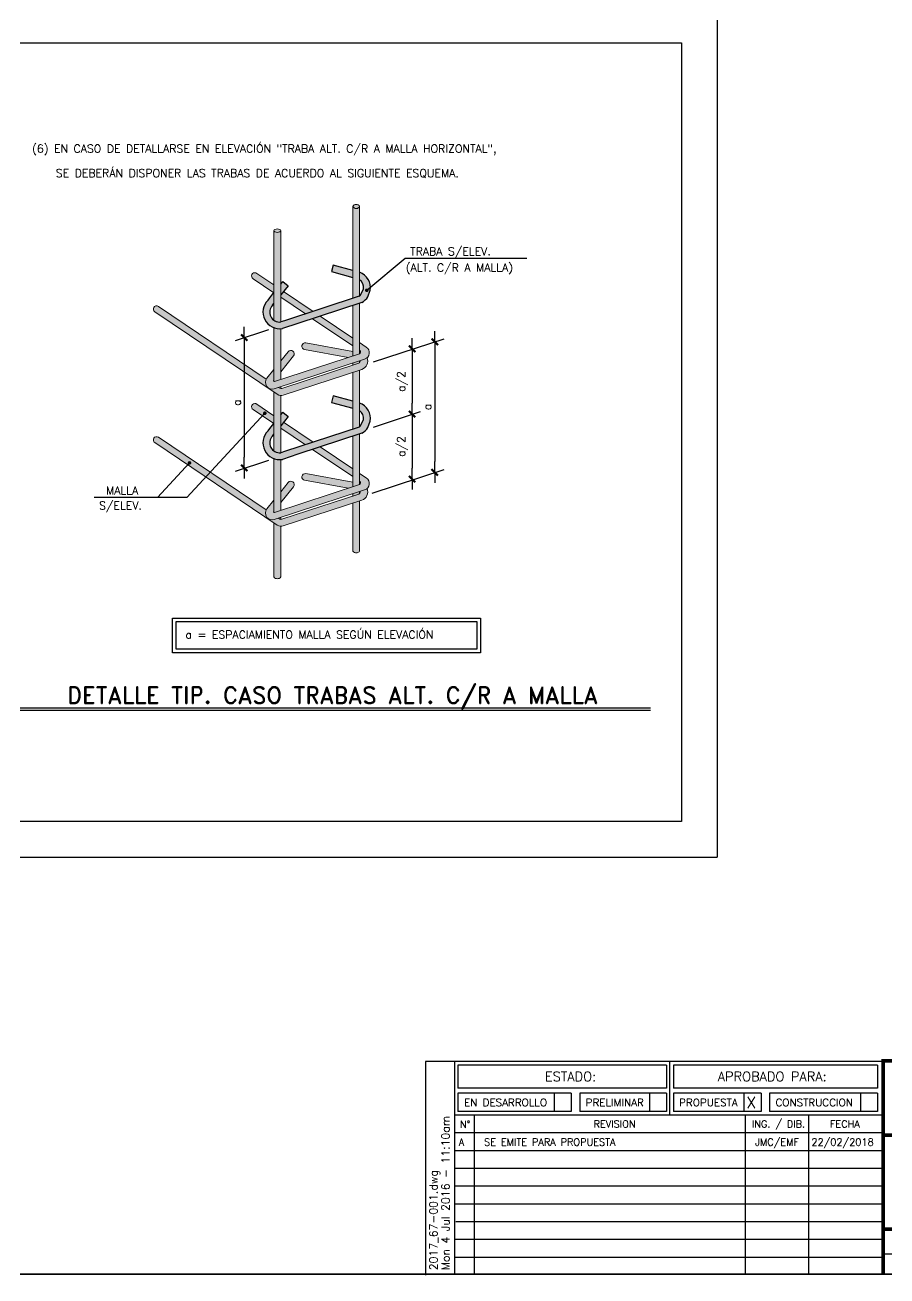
# Model space of a CAD drawing. Extents: x -11621 to 12069, y -2075 to 16129.
# Drawn here: x 3683 to 4895, y 66 to 1824 of the extents above; entities that cross this region are included whole.
import ezdxf
from ezdxf.enums import TextEntityAlignment as Align

# ---------------------------------------------------------------- set-up
doc = ezdxf.new("R2010")
doc.units = 0
doc.header["$LTSCALE"] = 30
doc.header["$MEASUREMENT"] = 0
doc.layers.get('0').update_dxf_attribs({"linetype": 'CONTINUOUS'})
for name, color, linetype in [('CONTORNOS', 3, 'CONTINUOUS'), ('FORMATO', 7, 'CONTINUOUS'), ('RLA-CORTES', 5, 'CONTINUOUS'), ('RLA-FORMATO', 7, 'CONTINUOUS'), ('RLA-TEXTOS-FE', 9, 'CONTINUOUS')]:
    doc.layers.add(name, color=color, linetype=linetype)
doc.layers.add('Structural Rebar', color=7, linetype='CONTINUOUS', lineweight=15)
doc.styles.add('ROMAND', font='romand', dxfattribs={"height": 31.5})
doc.styles.add('ROMANS', font='romans.shx', dxfattribs={"height": 11.25})
doc.dimstyles.new('ING50', dxfattribs={"dimscale": 50, "dimtxt": 0.27, "dimasz": 0.3, "dimexe": 0.3, "dimexo": 1, "dimgap": 0.1, "dimtad": 1, "dimdec": 1, "dimzin": 12, "dimdsep": 46, "dimtxsty": 'ROMANS', "dimblk1": 'TICK1', "dimblk2": 'TICK1', "dimsah": 1, "dimcen": 0.09, "dimse1": 1, "dimse2": 1, "dimclrd": 2, "dimclre": 1, "dimclrt": 3, "dimadec": 0, "dimazin": 0, "dimtfac": 1, "dimtdec": 1, "dimtix": 1, "dimtmove": 2, "dimatfit": 3, "dimldrblk": 'TICK1', "dimfxl": 1, "dimtolj": 1, "dimtzin": 12, "dimarcsym": 0})

# ---------------------------------------------------------------- blocks, each defined once
blk = doc.blocks.new('viñeta-rl')
at = {"layer": 'RLA-FORMATO', "color": 2, "linetype": 'Continuous'}
for p, q in [((-797.5, 298.8), (-1441, 298.8)), ((-1441, 298.8), (-1441, -1.2)), ((-1400, 298.8), (-1400, 0)), ((-1395.5, 293.8), (-1395.5, 261.3)), ((-1101.9, 293.8), (-1395.5, 293.8)), ((-1101.9, 293.8), (-1101.9, 261.3)), ((-805.2, 293.8), (-1092.3, 293.8)), ((-1092.3, 293.8), (-1092.3, 261.3)), ((-805.2, 293.8), (-805.2, 261.3)), ((-1101.9, 261.3), (-1395.5, 261.3)), ((-1395.5, 254.6), (-1395.5, 228.6)), ((-1235.8, 254.6), (-1395.5, 254.6)), ((-1223.8, 254.6), (-1223.8, 228.6)), ((-1101.9, 254.6), (-1223.8, 254.6)), ((-805.2, 261.3), (-1092.3, 261.3)), ((-969, 254.6), (-1092.3, 254.6)), ((-805.2, 254.6), (-957, 254.6)), ((-1235.8, 228.6), (-1395.5, 228.6)), ((-1101.9, 228.6), (-1223.8, 228.6)), ((-969, 228.6), (-1092.3, 228.6)), ((-805.2, 228.6), (-957, 228.6)), ((-797.5, 223.6), (-1400, 223.6)), ((-1372.5, 223.6), (-1372.5, 0)), ((-991.5, 223.6), (-991.5, 0)), ((-902.5, 223.6), (-902.5, 0)), ((-797.5, 198.6), (-1400, 198.6)), ((-797.5, 173.6), (-1400, 173.6)), ((-797.5, 148.6), (-1400, 148.6)), ((-797.5, 123.6), (-1400, 123.6)), ((-797.5, 98.6), (-1400, 98.6)), ((-795.7, 73.6), (-1398.2, 73.6)), ((-797.5, 48.6), (-1400, 48.6)), ((-797.5, 23.6), (-1400, 23.6)), ((-797.5, 28.8), (-300, 28.8))]:
    blk.add_line(p, q, dxfattribs=at)
at = {"layer": 'RLA-FORMATO', "color": 3}
blk.add_line((-1097.1, 223.6), (-1097.1, 298.8), dxfattribs=at)
at = {"layer": 'RLA-FORMATO', "color": 2}
for p, q in [((-1260, 254.6), (-1260, 228.6)), ((-1235.8, 254.6), (-1235.8, 228.6)), ((-1126.1, 254.6), (-1126.1, 228.6)), ((-1101.9, 254.6), (-1101.9, 228.6)), ((-1092.3, 254.6), (-1092.3, 228.6)), ((-993.2, 254.6), (-993.2, 228.6)), ((-969, 254.6), (-969, 228.6)), ((-957, 254.6), (-957, 228.6)), ((-829.4, 254.6), (-829.4, 228.6)), ((-805.2, 254.6), (-805.2, 228.6))]:
    blk.add_line(p, q, dxfattribs=at)
at = {"layer": 'RLA-FORMATO', "color": 5, "const_width": 5}
for points in [[(0, 300), (-797.5, 300), (-797.5, 0)], [(0, 195.3), (-797.5, 195.3)], [(0, 63.3), (-797.5, 63.3)]]:
    blk.add_lwpolyline(points, dxfattribs=at)
at = {"layer": 'RLA-FORMATO', "color": 5, "style": 'ROMAND'}
for s, height, p in [('ESTADO:', 13.33, (-1236.9, 277.9)), ('APROBADO PARA:', 13.333, (-953.4, 277.9))]:
    blk.add_text(s, height=height, dxfattribs=at).set_placement(p, align=Align.MIDDLE)
at = {"layer": 'RLA-FORMATO', "color": 4, "style": 'ROMAND'}
for s, height, p in [('EN DESARROLLO', 10.667, (-1328.2, 241.3)), ('PRELIMINAR', 10.67, (-1174.7, 241.3)), ('PROPUESTA', 10.67, (-1043.1, 241.3)), ('CONSTRUCCION', 10.667, (-894.3, 241.3))]:
    blk.add_text(s, height=height, dxfattribs=at).set_placement(p, align=Align.MIDDLE)
at = {"layer": 'RLA-FORMATO', "color": 3, "linetype": 'Continuous', "style": 'ROMAND'}
blk.add_text('N%%D', height=10, dxfattribs=at).set_placement((-1385, 202.6), align=Align.BOTTOM_CENTER)
for s, p in [('REVISION', (-1175, 211.1)), ('ING.', (-969, 211.1)), ('/', (-944, 211.1)), ('DIB.', (-920, 211.1)), ('FECHA', (-851.2, 211.1))]:
    blk.add_text(s, height=10, dxfattribs=at).set_placement(p, align=Align.MIDDLE)
at = {"layer": 'RLA-FORMATO', "color": 4, "style": 'ROMAND'}
for tag, p in [('DESAR', (-1255.8, 233.3)), ('PRELIM', (-1123.1, 233.3)), ('PROP', (-989.6, 233.3)), ('CONST', (-823.7, 233.3))]:
    blk.add_attdef(tag, p, '', height=16, dxfattribs=at)
at = {"layer": 'RLA-FORMATO', "color": 2, "style": 'ROMANS'}
for tag, p, height in [('REVNO1', (-1394.1, 180.6), 10), ('DETNO1', (-1358.4, 180.6), 10), ('FECHA1', (-880.5, 180.6), 10), ('REVNO2', (-1394.1, 155.6), 10), ('DETNO2', (-1358.4, 155.6), 10), ('FECHA2', (-880.5, 155.6), 10), ('REVNO3', (-1394.1, 130.6), 10), ('DETNO3', (-1358.4, 130.6), 10), ('FECHA3', (-880.5, 130.6), 10), ('REVNO4', (-1394.1, 105.6), 10), ('DETNO4', (-1358.4, 105.6), 10), ('FECHA4', (-880.5, 105.6), 10), ('REVNO5', (-1394.1, 80.6), 11.2), ('DETNO5', (-1358.4, 80.6), 10), ('FECHA5', (-880.5, 80.6), 10), ('REVNO6', (-1392.3, 55.6), 10), ('DETNO6', (-1356.6, 55.6), 10), ('FECHA6', (-878.7, 55.6), 10), ('REVNO7', (-1394.1, 30.6), 10), ('DETNO7', (-1358.4, 30.6), 10), ('FECHA7', (-880.5, 30.6), 10), ('INGENIERO', (-741.1, 33.4), 10), ('DIBUJANTE', (-571.6, 33.4), 10), ('REVNO8', (-1394.1, 8.6), 10), ('DETNO8', (-1358.4, 8.6), 10), ('FECHA8', (-880.5, 8.6), 10), ('PROYECTISTA', (-740.9, 4.8), 10), ('INGENIERO', (-568.6, 4.6), 10)]:
    blk.add_attdef(tag, p, '', height=height, dxfattribs=at)
for tag, p in [('PERSNO1', (-946.6, 180.6)), ('PERSNO2', (-946.6, 155.6)), ('PERSNO3', (-946.6, 130.6)), ('PERSNO4', (-946.6, 105.6)), ('PERSNO5', (-946.6, 80.6)), ('PERSNO6', (-946.6, 55.6)), ('PERSNO7', (-946.6, 30.6)), ('PERSNO8', (-946.6, 8.6))]:
    blk.add_attdef(tag, text='', height=10, dxfattribs=at).set_placement(p, align=Align.CENTER)
at = {"layer": 'RLA-FORMATO', "color": 5, "style": 'ROMAND'}
blk.add_attdef('PROYECTO', text='', height=16.9, dxfattribs=at).set_placement((-289.2, 165), align=Align.MIDDLE)
for tag, p in [('TITULO1', (-568, 108.2)), ('TITULO2', (-568, 74.2))]:
    blk.add_attdef(tag, p, '', height=20, dxfattribs=at)
at = {"layer": 'RLA-FORMATO', "color": 2, "style": 'ROMANS'}
for tag, p in [('NOMARCH', (-1424, 5.5)), ('FECHA', (-1406.9, 5.5))]:
    blk.add_attdef(tag, p, '', height=11.2, rotation=90, dxfattribs=at)
at = {"layer": 'RLA-FORMATO', "color": 5, "style": 'ROMAND', "width": 0.967839}
blk.add_attdef('NUMERO', text='', height=24, dxfattribs=at).set_placement((-290.3, 13.3), (-62.4, 13.3), align=Align.FIT)
at = {"layer": 'RLA-FORMATO', "color": 5, "style": 'ROMAND', "flags": 12}
blk.add_attdef('REVISION', text='', height=24, dxfattribs=at).set_placement((-24.5, 25.3), align=Align.MIDDLE)
blk = doc.blocks.new('TICK1')
at = {"color": 2}
for points in [[(0, 0), (-1, 0)], [(0, 0), (1, 0)]]:
    blk.add_lwpolyline(points, dxfattribs=at)
at = {"color": 2, "const_width": 0.2}
blk.add_lwpolyline([(-0.3, -0.3), (0.3, 0.3)], dxfattribs=at)
blk = doc.blocks.new('*D31')
at = {"color": 2, "lineweight": -2, "transparency": 16777216}
blk.add_line((4259.1, 1363.5), (4259.1, 1210.2), dxfattribs=at)
at = {"color": 2, "lineweight": -2, "transparency": 16777216, "xscale": 15, "yscale": 15, "zscale": 15}
for p, rotation in [((4259.1, 1378.5), 90), ((4259.1, 1195.2), 270)]:
    blk.add_blockref('TICK1', p, dxfattribs=dict(at, rotation=rotation))
at = {"color": 3, "transparency": 16777216, "insert": (4248.5, 1286.9), "char_height": 11.25, "attachment_point": 5, "rotation": 90, "style": 'ROMANS'}
blk.add_mtext('\\A1;a', dxfattribs=at)
blk = doc.blocks.new('*D32')
at = {"color": 2, "lineweight": -2, "transparency": 16777216}
blk.add_line((3991.3, 1369.6), (3991.3, 1216.3), dxfattribs=at)
at = {"color": 2, "lineweight": -2, "transparency": 16777216, "xscale": 15, "yscale": 15, "zscale": 15}
for p, rotation in [((3991.3, 1384.6), 90), ((3991.3, 1201.3), 270)]:
    blk.add_blockref('TICK1', p, dxfattribs=dict(at, rotation=rotation))
at = {"color": 3, "transparency": 16777216, "insert": (3980.7, 1293), "char_height": 11.25, "attachment_point": 5, "rotation": 90, "style": 'ROMANS'}
blk.add_mtext('\\A1;a', dxfattribs=at)
blk = doc.blocks.new('*D33')
at = {"color": 2, "lineweight": -2, "transparency": 16777216}
blk.add_line((4227.3, 1353.6), (4227.3, 1292.2), dxfattribs=at)
at = {"color": 2, "lineweight": -2, "transparency": 16777216, "xscale": 15, "yscale": 15, "zscale": 15}
for p, rotation in [((4227.3, 1368.6), 90), ((4227.3, 1277.2), 270)]:
    blk.add_blockref('TICK1', p, dxfattribs=dict(at, rotation=rotation))
at = {"color": 3, "transparency": 16777216, "insert": (4213.7, 1322.9), "char_height": 11.25, "attachment_point": 5, "rotation": 90, "style": 'ROMANS'}
blk.add_mtext('\\A1;a/2', dxfattribs=at)
blk = doc.blocks.new('*D34')
at = {"color": 2, "lineweight": -2, "transparency": 16777216}
blk.add_line((4227.3, 1262.2), (4227.3, 1200.8), dxfattribs=at)
at = {"color": 2, "lineweight": -2, "transparency": 16777216, "xscale": 15, "yscale": 15, "zscale": 15}
for p, rotation in [((4227.3, 1277.2), 90), ((4227.3, 1185.8), 270)]:
    blk.add_blockref('TICK1', p, dxfattribs=dict(at, rotation=rotation))
at = {"color": 3, "transparency": 16777216, "insert": (4213.7, 1231.5), "char_height": 11.25, "attachment_point": 5, "rotation": 90, "style": 'ROMANS'}
blk.add_mtext('\\A1;a/2', dxfattribs=at)

msp = doc.modelspace()

# ---------------------------------------------------------------- hatches: boundary and pattern name
at = {"true_color": 0x8a8a8a}
h = msp.add_hatch(color=252, dxfattribs=at)
h.paths.add_polyline_path([(4153.57, 1568.95, -0.6520193), (4144.07, 1568.95), (4144.07, 1439.76), (4152.66, 1442.58, 0.0197827), (4153.57, 1443.2)])
h.paths.add_polyline_path([(4153.57, 1432.88), (4144.07, 1429.76), (4144.07, 1378.31), (4144.07, 1364.23), (4144.07, 1358.82), (4153.27, 1361.84, 0.0318277), (4153.57, 1361.96)])
h.paths.add_polyline_path([(4153.57, 1349.31), (4153.57, 1351.94), (4144.07, 1348.82), (4144.07, 1345.79), (4152.3, 1348.5, 0.1275064)])
h.paths.add_polyline_path([(4153.57, 1338.91), (4144.07, 1335.8), (4144.07, 1255.93), (4152.66, 1258.74, 0.0197827), (4153.57, 1259.37)])
h.paths.add_polyline_path([(4153.57, 1249.05), (4144.07, 1245.93), (4144.07, 1194.48), (4144.07, 1180.4), (4144.07, 1174.99), (4153.27, 1178.01, 0.0318277), (4153.57, 1178.13)])
h.paths.add_polyline_path([(4152.3, 1164.66, 0.1275064), (4153.57, 1165.48), (4153.57, 1168.11), (4144.07, 1164.99), (4144.07, 1161.96)])
edge = h.paths.add_edge_path()
edge.add_line((4153.57, 1155.08), (4144.07, 1151.96))
edge.add_line((4144.07, 1151.96), (4144.07, 1084.53))
edge.add_ellipse((4148.82, 1084.53), major_axis=(-4.75, 0), ratio=0.5243915, start_angle=0, end_angle=180)
edge.add_line((4153.57, 1084.53), (4153.57, 1155.08))
h = msp.add_hatch(color=252, dxfattribs=at)
edge = h.paths.add_edge_path()
edge.add_ellipse((4037.85, 1534.86), major_axis=(-4.75, 0), ratio=0.5243915, start_angle=0, end_angle=180, ccw=False)
edge.add_line((4033.1, 1534.42), (4033.1, 1408.94))
edge.add_arc((4041.12, 1420.42), 14, 235.03975, 276.05444)
edge.add_line((4042.6, 1406.49), (4042.6, 1534.42))
h.paths.add_polyline_path([(4042.6, 1396.96, -0.1031813), (4033.1, 1398.33), (4033.1, 1322.68, 0.1855667), (4033.82, 1322.64), (4042.6, 1325.53)])
h.paths.add_polyline_path([(4042.6, 1315.53), (4039.57, 1314.54), (4041.38, 1313.32, 0.1101966), (4042.6, 1312.84)])
h.paths.add_polyline_path([(4042.6, 1303.18, -0.1353322), (4037.81, 1304.79), (4033.1, 1307.96), (4033.1, 1225.11, 0.1808956), (4042.6, 1222.66)])
h.paths.add_polyline_path([(4042.6, 1131.7), (4039.57, 1130.7), (4041.38, 1129.49, 0.1101966), (4042.6, 1129.01)])
edge = h.paths.add_edge_path()
edge.add_arc((4043.11, 1128.84), 9.5, 236.06159, 266.89016, ccw=False)
edge.add_line((4037.81, 1120.95), (4033.1, 1124.13))
edge.add_line((4033.1, 1124.13), (4033.1, 1048.12))
edge.add_ellipse((4037.85, 1048.12), major_axis=(-4.75, 0), ratio=0.5243915, start_angle=0, end_angle=180)
edge.add_line((4042.6, 1048.12), (4042.6, 1119.35))
h.paths.add_polyline_path([(4042.6, 1213.13, -0.1031813), (4033.1, 1214.49), (4033.1, 1138.85, 0.1855667), (4033.82, 1138.81), (4042.6, 1141.69)])
at = {"true_color": 0xc9c9c9}
h = msp.add_hatch(color=9, dxfattribs=at)
h.paths.add_polyline_path([(4060.5, 1358.8, 0.417333), (4059.74, 1365.44, 0.417333), (4053.09, 1364.75), (4042.6, 1351.68), (4042.6, 1336.51)], flags=17)
h.paths.add_polyline_path([(4032.72, 1324.22), (4033.1, 1324.69), (4033.1, 1339.86), (4023.21, 1327.54, 0.7463189), (4033.58, 1312.57), (4160.58, 1354.24, 0.6242348), (4162.92, 1371.15), (4153.57, 1377.44), (4153.57, 1366.51), (4153.89, 1366.29, -0.6242348), (4153.27, 1361.84), (4033.82, 1322.64, -0.7463189)])
h.paths.add_polyline_path([(4144.07, 1383.84), (4098.19, 1414.71), (4087.27, 1411.12), (4144.07, 1372.9), (4144.07, 1378.31)])
h.paths.add_polyline_path([(4046.59, 1449.44), (4042.6, 1444.43), (4042.6, 1441.19), (4077.28, 1417.84), (4088.21, 1421.43)])
h.paths.add_polyline_path([(4033.1, 1458.51), (4007.78, 1475.55, 0.8985745), (4003.93, 1467.21), (4033.01, 1447.64), (4033.1, 1447.75)])
h = msp.add_hatch(color=9, dxfattribs=at)
h.paths.add_polyline_path([(4060.5, 1174.97, 0.417333), (4059.74, 1181.61, 0.417333), (4053.09, 1180.92), (4042.6, 1167.85), (4042.6, 1152.68)], flags=17)
h.paths.add_polyline_path([(4032.72, 1140.39), (4033.1, 1140.86), (4033.1, 1156.03), (4023.21, 1143.71, 0.7463189), (4033.58, 1128.74), (4160.58, 1170.41, 0.6242348), (4162.92, 1187.32), (4153.57, 1193.61), (4153.57, 1182.68), (4153.89, 1182.46, -0.6242348), (4153.27, 1178.01), (4033.82, 1138.81, -0.7463189)])
h.paths.add_polyline_path([(4144.07, 1200), (4098.19, 1230.88), (4087.27, 1227.29), (4144.07, 1189.07), (4144.07, 1194.48)])
h.paths.add_polyline_path([(4046.59, 1265.6), (4042.6, 1260.6), (4042.6, 1257.35), (4077.28, 1234.01), (4088.21, 1237.6)])
h.paths.add_polyline_path([(4033.1, 1274.68), (4007.78, 1291.72, 0.8985745), (4003.93, 1283.38), (4033.01, 1263.81), (4033.1, 1263.92)])
at = {"layer": 'CONTORNOS'}
h = msp.add_hatch(color=251, dxfattribs=at)
edge = h.paths.add_edge_path()
edge.add_ellipse((4037.85, 1534.86), major_axis=(-4.75, 0), ratio=0.5243915, start_angle=180, end_angle=360)
edge.add_ellipse((4037.85, 1534.86), major_axis=(-4.75, 0), ratio=0.5243915, start_angle=0, end_angle=180)
h.paths.add_polyline_path([(4153.57, 1568.95, 0.6047615), (4144.07, 1568.95, 0.6520193)])
h = msp.add_hatch(color=251, dxfattribs=at)
h.paths.add_polyline_path([(4052.95, 1457.43), (4045.52, 1463.35), (4042.6, 1459.67), (4042.6, 1444.43)], flags=17)
h.paths.add_polyline_path([(4030.91, 1430), (4033.1, 1432.67), (4033.1, 1447.58), (4033.01, 1447.64), (4027.42, 1440.63), (4024.76, 1437.28, 0.734034), (4044.9, 1397.22), (4066.64, 1404.35), (4156.57, 1433.86, 0.1284021), (4165.19, 1442.04), (4168.48, 1451.06, 0.3515686), (4153.57, 1476.41), (4153.57, 1465.68, -0.2645587), (4159.15, 1453.01), (4154.79, 1444.22, -0.0481882), (4152.66, 1442.58), (4048.04, 1408.25), (4042.6, 1406.46), (4042.6, 1406.49, -0.6951836)])
h.paths.add_polyline_path([(4144.07, 1478.9), (4116.24, 1486.42), (4113.76, 1477.25), (4144.07, 1469.06)])
at = {"layer": 'CONTORNOS', "true_color": 0x8a8a8a}
h = msp.add_hatch(color=252, dxfattribs=at)
h.paths.add_polyline_path([(3870.61, 1428.24, 0.4010731), (3864.14, 1427.13, 0.4010731), (3865.54, 1420.71), (4037.81, 1304.79, 0.2313491), (4046.08, 1303.64), (4156.64, 1339.92, 0.4424164), (4163.89, 1356.13, -0.1013011), (4160.58, 1354.24), (4154.25, 1352.17, -0.4023479), (4152.3, 1348.5), (4043.99, 1312.96, -0.2313491), (4041.38, 1313.32), (4039.57, 1314.54), (4033.58, 1312.57, -0.6805266), (4022.29, 1326.17)])
h.paths.add_polyline_path([(4154.77, 1363.18), (4153.57, 1363.39), (4153.57, 1361.96, 0.1761134)], flags=17)
h.paths.add_polyline_path([(4144.07, 1365.12), (4077.87, 1377.13, 0.4142136), (4072.35, 1373.3, 0.4142136), (4076.17, 1367.78), (4137.48, 1356.66), (4144.07, 1358.82)], flags=17)
at = {"layer": 'CONTORNOS'}
h = msp.add_hatch(color=251, dxfattribs=at)
h.paths.add_polyline_path([(4052.95, 1273.59), (4045.52, 1279.51), (4042.6, 1275.84), (4042.6, 1260.6)], flags=17)
h.paths.add_polyline_path([(4030.91, 1246.16), (4033.1, 1248.84), (4033.1, 1263.75), (4033.01, 1263.81), (4027.42, 1256.8), (4024.76, 1253.45, 0.734034), (4044.9, 1213.39), (4066.64, 1220.52), (4156.57, 1250.03, 0.1284021), (4165.19, 1258.21), (4168.48, 1267.22, 0.3515686), (4153.57, 1292.58), (4153.57, 1281.85, -0.2645587), (4159.15, 1269.18), (4154.79, 1260.39, -0.0481882), (4152.66, 1258.74), (4048.04, 1224.42), (4042.6, 1222.63), (4042.6, 1222.66, -0.6951836)])
h.paths.add_polyline_path([(4144.07, 1295.07), (4116.24, 1302.59), (4113.76, 1293.42), (4144.07, 1285.23)])
at = {"layer": 'CONTORNOS', "true_color": 0x8a8a8a}
h = msp.add_hatch(color=252, dxfattribs=at)
h.paths.add_polyline_path([(3870.61, 1244.41, 0.4010731), (3864.14, 1243.29, 0.4010731), (3865.54, 1236.88), (4037.81, 1120.95, 0.2313491), (4046.08, 1119.81), (4156.64, 1156.09, 0.4424164), (4163.89, 1172.3, -0.1013011), (4160.58, 1170.41), (4154.25, 1168.33, -0.4023479), (4152.3, 1164.66), (4043.99, 1129.12, -0.2313491), (4041.38, 1129.49), (4039.57, 1130.7), (4033.58, 1128.74, -0.6805266), (4022.29, 1142.34)])
h.paths.add_polyline_path([(4154.77, 1179.35), (4153.57, 1179.56), (4153.57, 1178.13, 0.1761134)], flags=17)
h.paths.add_polyline_path([(4144.07, 1181.29), (4077.87, 1193.3, 0.4142136), (4072.35, 1189.47, 0.4142136), (4076.17, 1183.95), (4137.48, 1172.83), (4144.07, 1174.99)], flags=17)

# ---------------------------------------------------------------- linework, layer by layer
at = {"color": 3}
for p, q in [((4027.42, 1440.63), (4033.1, 1447.75)), ((4152.66, 1442.58), (4048.04, 1408.25)), ((4154.79, 1444.22), (4159.15, 1453.01)), ((4165.19, 1442.04), (4168.48, 1451.06)), ((4024.76, 1437.28), (4027.42, 1440.63)), ((4030.91, 1430), (4033.1, 1432.67)), ((4156.57, 1433.86), (4066.64, 1404.35)), ((4048.04, 1408.25), (4042.73, 1406.51)), ((4066.64, 1404.35), (4044.9, 1397.22)), ((4154.79, 1260.39), (4159.15, 1269.18)), ((4165.19, 1258.21), (4168.48, 1267.22)), ((4024.76, 1253.45), (4027.42, 1256.8)), ((4027.42, 1256.8), (4033.1, 1263.92)), ((4030.91, 1246.16), (4033.1, 1248.84)), ((4152.66, 1258.74), (4048.04, 1224.42)), ((4156.57, 1250.03), (4066.64, 1220.52)), ((4048.04, 1224.42), (4042.73, 1222.68)), ((4066.64, 1220.52), (4044.9, 1213.39))]:
    msp.add_line(p, q, dxfattribs=at)
at = {"color": 6}
for p, q in [((3658.12, 864.05), (4562.6, 864.05)), ((3658.12, 860.71), (4562.6, 860.71))]:
    msp.add_line(p, q, dxfattribs=at)
at = {"color": 3}
for points in [[(4144.07, 1478.9), (4116.24, 1486.42), (4113.76, 1477.25), (4144.07, 1469.06)], [(4042.6, 1459.67), (4045.52, 1463.35), (4052.95, 1457.43), (4042.6, 1444.43)], [(4144.07, 1295.07), (4116.24, 1302.59), (4113.76, 1293.42), (4144.07, 1285.23)], [(4042.6, 1275.84), (4045.52, 1279.51), (4052.95, 1273.59), (4042.6, 1260.6)]]:
    msp.add_lwpolyline(points, dxfattribs=at)
at = {"const_width": 2.5}
for points in [[(4162.33, 1451, 1), (4164.83, 1451, 1)], [(4019, 1278.22, 1), (4021.5, 1278.22, 1)], [(3913.09, 1208.36, 1), (3915.59, 1208.36, 1)]]:
    msp.add_lwpolyline(points, format="xyb", close=True, dxfattribs=at)
at = {"color": 3}
for centre, radius, start, end in [((4145.22, 1454.44), 23.5, 351.71565, 69.19593), ((4145.22, 1454.44), 14, 354.13083, 53.40522), ((4145.22, 1454.44), 14, 354.13083, 53.40522), ((4145.22, 1454.44), 14, 302.06151, 313.0969), ((4145.22, 1454.44), 23.5, 298.88086, 328.14832), ((4041.12, 1420.42), 23.5, 134.13156, 279.2513), ((4041.12, 1420.42), 14, 136.82887, 276.60845), ((4145.22, 1270.61), 23.5, 351.71565, 69.19593), ((4145.22, 1270.61), 14, 354.13083, 53.40522), ((4145.22, 1270.61), 14, 354.13083, 53.40522), ((4041.12, 1236.58), 23.5, 134.13156, 279.2513), ((4145.22, 1270.61), 14, 302.06151, 313.0969), ((4145.22, 1270.61), 23.5, 298.88086, 328.14832), ((4041.12, 1236.58), 14, 136.82887, 276.60845)]:
    msp.add_arc(centre, radius, start, end, dxfattribs=at)
at = {"layer": 'RLA-CORTES', "color": 2}
for p in [(4656.16, 4006.64), (41.9, 654.37)]:
    msp.add_line(p, (4656.16, 654.37), dxfattribs=at)
at = {"layer": 'RLA-CORTES', "color": 1}
for p, q in [((3978.82, 1380.54), (4025.69, 1395.91)), ((4172.95, 1350.27), (4272.51, 1382.94)), ((4172.95, 1258.61), (4238.96, 1280.59)), ((3914.34, 1208.36), (3869.32, 1159.6)), ((3978.82, 1196.7), (4025.69, 1212.08)), ((4171.36, 1165.92), (4272.51, 1199.11))]:
    msp.add_line(p, q, dxfattribs=at)
at = {"layer": 'RLA-CORTES', "color": 2}
msp.add_lwpolyline([(91.9, 1798.87), (4606.16, 1798.87), (4606.16, 704.37), (91.9, 704.37)], close=True, dxfattribs=at)
at = {"layer": 'RLA-CORTES', "color": 1}
msp.add_lwpolyline([(4163.58, 1451), (4217.42, 1495.97, 0.1233198), (4217.42, 1495.97), (4388.74, 1495.97)], format="xyb", dxfattribs=at)
msp.add_lwpolyline([(4020.25, 1278.22), (3910.75, 1159.6), (3780.49, 1159.6)], dxfattribs=at)
at = {"layer": 'RLA-FORMATO', "color": 6, "linetype": 'Continuous'}
for p, q in [((-58.1, 68.1), (5686.9, 68.1)), ((5686.9, 68.1), (426.9, 68.1))]:
    msp.add_line(p, q, dxfattribs=at)
at = {"layer": 'RLA-TEXTOS-FE', "color": 2}
for points in [[(3890.57, 990.39), (4323.25, 990.39), (4323.25, 941.38), (3890.57, 941.38)], [(3895.57, 985.39), (4318.25, 985.39), (4318.25, 946.38), (3895.57, 946.38)]]:
    msp.add_lwpolyline(points, close=True, dxfattribs=at)
at = {"layer": 'Structural Rebar', "color": 4}
for p, q in [((4144.07, 1568.95), (4144.07, 1439.76)), ((4153.57, 1443.2), (4153.57, 1568.95)), ((4033.1, 1534.86), (4033.1, 1408.94)), ((4042.6, 1406.49), (4042.6, 1534.86)), ((4144.07, 1429.76), (4144.07, 1358.82)), ((4144.07, 1429.76), (4144.07, 1358.82)), ((4144.07, 1429.76), (4144.07, 1378.31)), ((4153.57, 1361.96), (4153.57, 1432.88)), ((4153.57, 1361.96), (4153.57, 1432.88)), ((4033.1, 1398.33), (4033.1, 1322.68)), ((4033.1, 1398.33), (4033.1, 1322.68)), ((4042.6, 1325.53), (4042.6, 1396.96)), ((4042.6, 1325.53), (4042.6, 1396.96)), ((4144.07, 1378.31), (4144.07, 1364.23)), ((4144.07, 1348.82), (4144.07, 1345.79)), ((4144.07, 1348.82), (4144.07, 1345.79)), ((4153.57, 1349.31), (4153.57, 1351.94)), ((4153.57, 1349.31), (4153.57, 1351.94)), ((4153.57, 1259.37), (4153.57, 1338.91)), ((4144.07, 1335.8), (4144.07, 1255.93)), ((4033.1, 1307.96), (4033.1, 1225.11)), ((4042.6, 1312.84), (4042.6, 1315.53)), ((4042.6, 1312.84), (4042.6, 1315.53)), ((4042.6, 1222.66), (4042.6, 1303.18)), ((4153.57, 1178.13), (4153.57, 1249.05)), ((4144.07, 1245.93), (4144.07, 1174.99)), ((4144.07, 1245.93), (4144.07, 1194.48)), ((4033.1, 1214.49), (4033.1, 1138.85)), ((4042.6, 1141.69), (4042.6, 1213.13)), ((4144.07, 1194.48), (4144.07, 1180.4)), ((4144.07, 1164.99), (4144.07, 1161.96)), ((4153.57, 1165.48), (4153.57, 1168.11)), ((4144.07, 1151.96), (4144.07, 1084.53)), ((4153.57, 1084.53), (4153.57, 1155.08)), ((4042.6, 1129.01), (4042.6, 1131.7)), ((4033.1, 1124.13), (4033.1, 1048.12)), ((4042.6, 1048.12), (4042.6, 1119.35))]:
    msp.add_line(p, q, dxfattribs=at)
for points in [[(4007.78, 1475.55), (4007.78, 1475.55, 0.8985745), (4003.93, 1467.21), (4033.01, 1447.64)], [(4022.29, 1326.17), (3870.61, 1428.24, 0.4142136), (3864.02, 1426.95), (3864.25, 1427.31, 0.4142136), (3865.54, 1420.71), (4037.81, 1304.79, 0.2313491), (4046.08, 1303.64), (4156.64, 1339.92, 0.4424164), (4163.89, 1356.13, 0.4424164)], [(4033.1, 1339.86), (4023.21, 1327.54, 0.7463189), (4033.58, 1312.57), (4160.58, 1354.24, 0.6242348), (4162.92, 1371.15), (4153.57, 1377.44)], [(4144.07, 1365.12), (4077.87, 1377.13, 0.4142136), (4072.35, 1373.3), (4072.35, 1373.3, 0.4142136), (4076.17, 1367.78), (4137.48, 1356.66)], [(4153.57, 1366.51), (4153.89, 1366.29, -0.6242348), (4153.27, 1361.84), (4033.82, 1322.64, -0.7463189), (4032.72, 1324.22), (4033.1, 1324.69)], [(4042.6, 1336.51), (4060.5, 1358.8, 0.4142136), (4059.78, 1365.41), (4059.7, 1365.47, 0.4142136), (4053.09, 1364.75), (4042.6, 1351.68)], [(4154.25, 1352.17, -0.4023479), (4152.3, 1348.5), (4043.99, 1312.96, -0.2313491), (4041.38, 1313.32), (4039.57, 1314.54)], [(4007.78, 1291.72), (4007.78, 1291.72, 0.8985745), (4003.93, 1283.38), (4033.01, 1263.81)], [(4022.29, 1142.34), (3870.61, 1244.41, 0.4142136), (3864.02, 1243.12), (3864.25, 1243.47, 0.4142136), (3865.54, 1236.88), (4037.81, 1120.95, 0.2313491), (4046.08, 1119.81), (4156.64, 1156.09, 0.4424164), (4163.89, 1172.3, 0.4424164)], [(4033.1, 1156.03), (4023.21, 1143.71, 0.7463189), (4033.58, 1128.74), (4160.58, 1170.41, 0.6242348), (4162.92, 1187.32), (4153.57, 1193.61)], [(4153.57, 1182.68), (4153.89, 1182.46, -0.6242348), (4153.27, 1178.01), (4033.82, 1138.81, -0.7463189), (4032.72, 1140.39), (4033.1, 1140.86)], [(4042.6, 1152.68), (4060.5, 1174.97, 0.4142136), (4059.78, 1181.58), (4059.7, 1181.64, 0.4142136), (4053.09, 1180.92), (4042.6, 1167.85)], [(4144.07, 1181.29), (4077.87, 1193.3, 0.4142136), (4072.35, 1189.47), (4072.35, 1189.47, 0.4142136), (4076.17, 1183.95), (4137.48, 1172.83)], [(4154.25, 1168.33, -0.4023479), (4152.3, 1164.66), (4043.99, 1129.12, -0.2313491), (4041.38, 1129.49), (4039.57, 1130.7)]]:
    msp.add_lwpolyline(points, format="xyb", dxfattribs=at)
for points in [[(4033.1, 1458.51), (4007.78, 1475.55)], [(4088.21, 1421.43), (4046.59, 1449.44)], [(4042.6, 1441.19), (4077.28, 1417.84)], [(4087.27, 1411.12), (4144.07, 1372.9)], [(4144.07, 1383.84), (4098.19, 1414.71)], [(4076.17, 1367.78), (4137.48, 1356.66)], [(4154.77, 1363.18), (4153.57, 1363.39)], [(4033.1, 1274.68), (4007.78, 1291.72)], [(4042.6, 1257.35), (4077.28, 1234.01)], [(4088.21, 1237.6), (4046.59, 1265.6)], [(4144.07, 1200), (4098.19, 1230.88)], [(4087.27, 1227.29), (4144.07, 1189.07)], [(4076.17, 1183.95), (4137.48, 1172.83)], [(4154.77, 1179.35), (4153.57, 1179.56)]]:
    msp.add_lwpolyline(points, dxfattribs=at)
for centre, radius, start, end in [((4148.82, 1566.45), 5.36, 27.67213, 152.32787), ((4148.82, 1571.04), 5.19, 203.78974, 336.21026), ((4157.62, 1363.27), 9.5, 288.16621, 56.06159), ((4157.62, 1179.44), 9.5, 288.16621, 56.06159)]:
    msp.add_arc(centre, radius, start, end, dxfattribs=at)
msp.add_ellipse((4037.85, 1534.86), major_axis=(-4.75, 0), ratio=0.5243915, dxfattribs=at)
for centre in [(4148.82, 1084.53), (4037.85, 1048.12)]:
    msp.add_ellipse(centre, major_axis=(-4.75, 0), ratio=0.5243915, start_param=0, end_param=3.1415927, dxfattribs=at)

# ---------------------------------------------------------------- block references
at = {"layer": 'RLA-FORMATO'}
ref = msp.add_blockref('viñeta-rl', (5686.9, 68.1), dxfattribs=at)
ref.add_attrib('NOMARCH', '2017_67-001.dwg', (4262.86, 73.62), dxfattribs={"layer": '0', "color": 2, "height": 11.25, "rotation": 90, "style": 'ROMANS'})
ref.add_attrib('FECHA', 'Mon 4 Jul 2016 - 11:10am', (4279.95, 73.62), dxfattribs={"layer": '0', "color": 2, "height": 11.25, "rotation": 90, "style": 'ROMANS'})
ref.add_attrib('PROP', 'X', (4697.26, 301.36), dxfattribs={"layer": 'FORMATO', "color": 4, "height": 16, "style": 'ROMAND'})
ref.add_attrib('REVNO1', 'A', (4292.82, 248.75), dxfattribs={"layer": 'FORMATO', "color": 2, "height": 10, "style": 'ROMANS'})
ref.add_attrib('DETNO1', 'SE EMITE PARA PROPUESTA', (4328.5, 248.75), dxfattribs={"layer": 'FORMATO', "color": 2, "height": 10, "style": 'ROMANS'})
ref.add_attrib('PERSNO1', 'JMC/EMF', dxfattribs={"layer": 'FORMATO', "color": 2, "height": 10, "style": 'ROMANS'}).set_placement((4740.29, 248.75), align=Align.CENTER)
ref.add_attrib('FECHA1', '22/02/2018', (4788.7, 248.75), dxfattribs={"layer": 'FORMATO', "color": 2, "height": 10, "style": 'ROMANS'})

# ---------------------------------------------------------------- texts
at = {"color": 6, "style": 'ROMAND'}
msp.add_text('DETALLE TIP. CASO TRABAS ALT. C/R A MALLA', height=23.3333, dxfattribs=at).set_placement((4115.4, 870.3), align=Align.CENTER)
at = {"layer": 'RLA-TEXTOS-FE', "color": 9, "style": 'ROMANS'}
for s, p in [('(6) EN CASO DE DETALLARSE EN ELEVACIÓN "TRABA ALT. C/R A MALLA HORIZONTAL", ', (3693.03, 1644.5)), ('SE DEBERÁN DISPONER LAS TRABAS DE ACUERDO AL SIGUIENTE ESQUEMA.', (3726.42, 1610.02)), ('TRABA S/ELEV. ', (4224.57, 1500.12)), ('(ALT. C/R A MALLA)', (4218.31, 1477.25)), ('MALLA', (3797.02, 1163.83)), ('S/ELEV.', (3787.23, 1142.75))]:
    msp.add_text(s, height=11.25, dxfattribs=at).set_placement(p)
at = {"layer": 'RLA-TEXTOS-FE', "color": 3, "style": 'ROMANS'}
msp.add_text('a = ESPACIAMIENTO MALLA SEGÚN ELEVACIÓN ', height=11.25, dxfattribs=at).set_placement((3908.73, 961.39))

# ---------------------------------------------------------------- dimensions: what is measured, and where the dimension line sits
for base, p1, p2, text, picture, middle in [((3991.34, 1201.32), (3992.9, 1384.64), (3992.9, 1201.32), 'a', '*D32', (3980.71, 1292.98)), ((4259.08, 1195.21), (4260.64, 1378.53), (4260.64, 1195.21), 'a', '*D31', (4248.46, 1286.87)), ((4227.26, 1277.22), (4228.82, 1368.61), (4228.82, 1277.22), 'a/2', '*D33', (4213.69, 1322.91)), ((4227.26, 1185.83), (4228.82, 1277.22), (4228.82, 1185.83), 'a/2', '*D34', (4213.69, 1231.53))]:
    dim = msp.add_linear_dim(base=base, p1=p1, p2=p2, angle=90, text=text, dimstyle='ING50')
    dim.commit()
    dim.dimension.update_dxf_attribs({"geometry": picture, "text_midpoint": middle})

doc.saveas('drawing.dxf')
